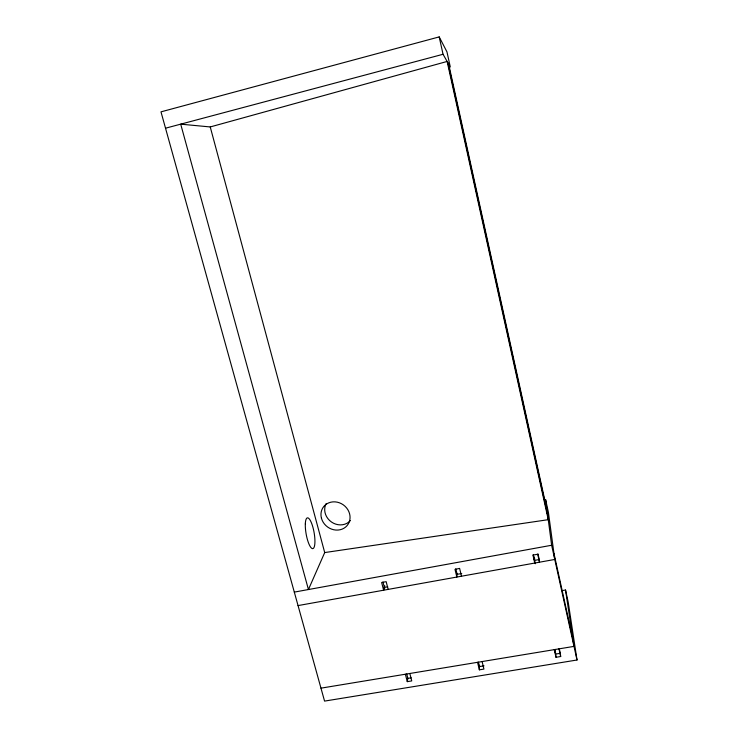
<?xml version="1.0" encoding="UTF-8"?>
<svg xmlns="http://www.w3.org/2000/svg" width="738" height="738" viewBox="0 0 738 738"><rect width="100%" height="100%" fill="white"/><g stroke="black" fill="none" stroke-linecap="round" stroke-linejoin="round"><path stroke-width="1.11" d="M482.108 661.562L483.925 669.089L479.368 669.836L479.552 665.27M457.209 573.666L456.859 577.051L455.005 569.404L459.608 568.389L461.499 576.221M409.821 673.49L411.739 680.916L407.284 681.644L407.874 678.25M384.802 585.815L383.631 590.215L381.638 582.503L386.168 581.682L388.16 589.404M324.711 552.568L308.438 589.533L180.699 124.159L210.238 126.945L447.127 61.448L548.26 519.681L324.711 552.568L210.238 126.945M439.202 36.9L443.049 54.28L450.3 67.001L446.96 51.872L439.202 36.9L160.985 111.853L324.563 701.1L577.015 660.003L568.214 602.226L565.529 590.022L562.199 590.594M165.524 128.2L443.049 54.28M294.314 592.107L551.637 545.253L545.613 499.617L548.399 512.292L554.773 559.459L298.051 605.584M384.369 587.439L387.745 586.83M461.748 573.5L457.136 574.33L455.789 568.777M534.524 560.391L539.247 559.542L537.974 553.869M320.975 688.157L573.998 646.387L565.529 590.022M411.177 677.807L407.856 678.351L406.712 673.923M484.027 665.833L479.497 666.58L478.418 662.134M554.275 649.643L556 657.281L560.677 656.516L560.271 653.148M382.967 581.987L384.683 588.629M405.365 674.228L407.284 681.644M477.541 662.309L479.368 669.836M559.284 648.831L560.29 653.305L555.64 654.062L554.635 649.597M558.961 648.868L560.677 656.516M534.746 559.266L534.238 557.015L534.746 563.057L532.956 555.114L537.716 554.247L539.506 562.208L539.284 559.948M533.242 554.727L534.506 560.308M534.773 561.507L535.281 563.749M448.676 64.151L546.969 509.93M447.938 62.868L547.587 514.57M553.961 553.454L572.919 639.219M551.637 545.253L577.015 660.003M555.124 649.412L556 657.281M350.375 520.576A14.871 13.432 36.7 0 1 331.399 521.96A14.871 13.432 36.7 0 1 326.178 503.537M321.417 518.113A15.074 13.579 36.8 0 0 345.698 526.997A15.074 13.579 36.8 0 0 339.415 502.799A15.074 13.579 36.8 0 0 321.417 518.113M305.32 523.934A15.609 4.041 80 0 0 312.1 548.519A15.609 4.041 80 0 0 312.93 527.329A15.609 4.041 80 0 0 305.32 523.934"/></g></svg>
